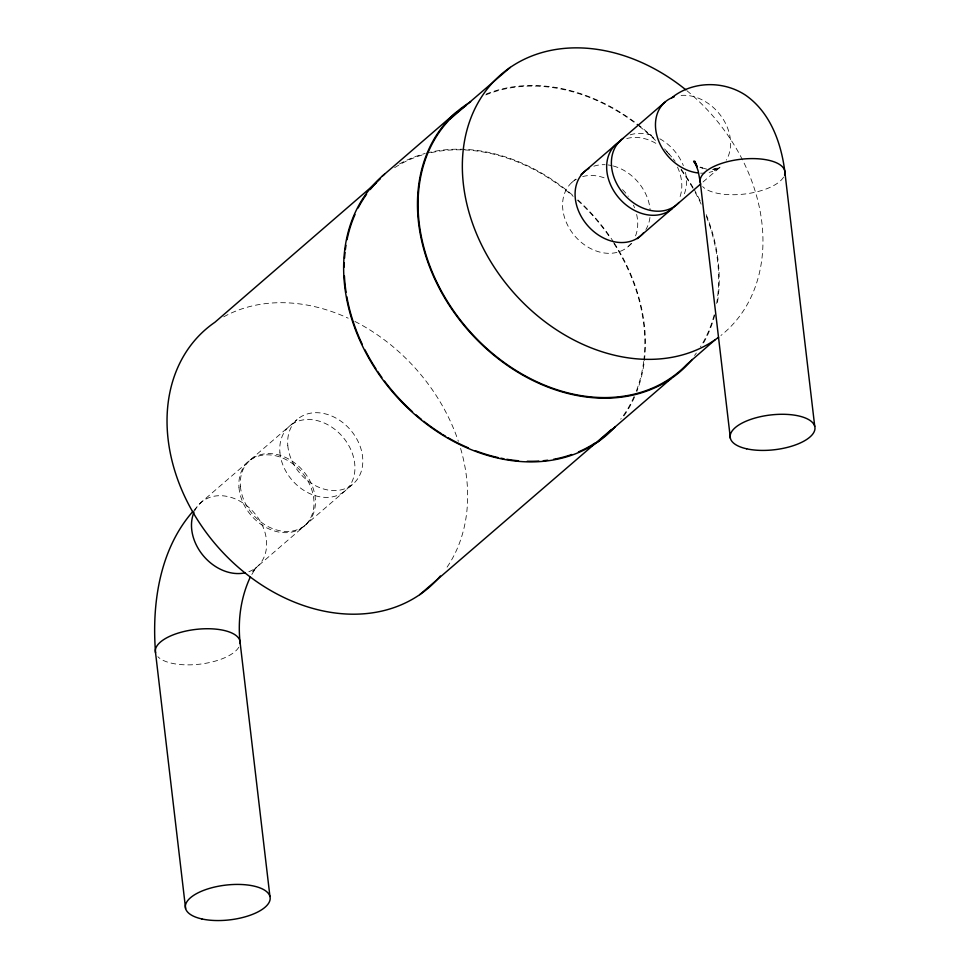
<?xml version="1.0" encoding="UTF-8"?>
<svg xmlns="http://www.w3.org/2000/svg" width="969" height="969" viewBox="0 0 969 969"><rect width="100%" height="100%" fill="white"/><g stroke="black" fill="none" stroke-linecap="round" stroke-linejoin="round"><path stroke-width="0.73" stroke-dasharray="4.84 3.63" d="M251.843 574.46L256.058 567.434L251.71 572.776L257.197 566.708L353.37 483.713M193.897 510.336L200.922 502.56L297.108 419.565M572.025 182.317L577.694 177.424M628.287 246.465L631.691 243.534M703.009 181.99L721.166 166.317A42.66 33.285 49.2 0 1 709.151 172.409M714.395 170.665L719.531 167.419L711.113 169.914L715.861 169.054L712.833 169.09M706.789 169.151L699.255 167.128L702.501 168.121L698.685 165.832M631.085 243.57A42.66 33.285 49.2 0 1 574.678 235.818A42.66 33.285 49.2 0 1 576.385 179.192M582.684 176.576A42.66 33.285 49.2 0 1 604.668 178.005M622.534 189.621A42.66 33.285 49.2 0 1 628.275 196.344M633.423 205.125A42.66 33.285 49.2 0 1 634.55 207.741M636.633 214.44A42.66 33.285 49.2 0 1 635.289 236.557M630.153 134.873A42.66 33.285 49.2 0 1 653.481 135.89M659.828 138.809A42.66 33.285 49.2 0 1 683.351 165.626M685.434 172.325A42.66 33.285 49.2 0 1 684.102 194.442M223.718 316.815A170.665 133.153 49.2 0 1 348.198 318.195M354.872 321.429A170.665 133.153 49.2 0 1 458.361 441.307M460.59 448.405A170.665 133.153 49.2 0 1 445.801 568.985M686.791 90.614A170.665 133.153 49.2 0 1 720.936 335.48M593.852 166.196A42.66 33.285 49.2 0 1 605.128 164.706M608.108 164.96A42.66 33.285 49.2 0 1 611.984 165.663M613.292 165.99A42.66 33.285 49.2 0 1 650.138 210.358M649.957 217.468A42.66 33.285 49.2 0 1 645.923 229.471M394.625 167.673A170.665 133.153 49.2 0 1 424.107 154.422M431.144 152.654A170.665 133.153 49.2 0 1 573.188 196.356M577.621 200.304A170.665 133.153 49.2 0 1 610.603 238.471M613.874 243.425A170.665 133.153 49.2 0 1 643.852 360.08M643.67 361.51A170.665 133.153 49.2 0 1 636.245 391.27M634.029 396.636A170.665 133.153 49.2 0 1 620.705 419.177M485.735 94.938A170.665 133.153 49.2 0 1 637.905 125.171M639.068 126.079A170.665 133.153 49.2 0 1 656.837 141.704M681.025 169.89A170.665 133.153 49.2 0 1 693.053 188.543M695.197 192.383A170.665 133.153 49.2 0 1 701.144 204.144M706.353 216.341A170.665 133.153 49.2 0 1 716.648 303.467M714.165 314.937A170.665 133.153 49.2 0 1 700.49 346.854M696.336 353.043A170.665 133.153 49.2 0 1 694.531 355.466M399.398 164.015A171.319 133.661 49.2 0 1 425.234 153.453M426.651 153.078A171.319 133.661 49.2 0 1 572.849 195.375M577.936 199.905A171.319 133.661 49.2 0 1 613.958 242.601M614.334 243.183A171.319 133.661 49.2 0 1 636.79 391.609M634.562 396.987A171.319 133.661 49.2 0 1 622.098 418.414M486.268 94.017A171.319 133.661 49.2 0 1 656.328 140.505M664.516 148.887A171.319 133.661 49.2 0 1 667.471 152.145M668.44 153.247A171.319 133.661 49.2 0 1 672.341 157.814M673.285 158.977A171.319 133.661 49.2 0 1 675.163 161.302M681.195 169.248A171.319 133.661 49.2 0 1 693.538 188.349M693.901 188.991A171.319 133.661 49.2 0 1 701.556 203.781M706.256 214.658A171.319 133.661 49.2 0 1 716.975 305.114M714.807 314.901A171.319 133.661 49.2 0 1 701.859 345.86M783.582 177.097A42.66 17.49 -6.7 0 1 744.531 194.042A42.66 17.49 -6.7 0 1 702.67 186.581M704.947 173.063A42.66 33.285 49.2 0 1 700.551 173.148M681.122 95.422A42.66 33.285 49.2 0 1 721.651 116.886A42.66 33.285 49.2 0 1 726.314 160.103M626.761 138.543A42.66 33.285 49.2 0 1 657.551 144.345M666.624 151.588A42.66 33.285 49.2 0 1 669.627 154.834M677.501 167.08A42.66 33.285 49.2 0 1 678.809 199.796M238.786 647.231A42.66 17.49 -6.7 0 1 199.735 664.177A42.66 17.49 -6.7 0 1 157.874 656.716M194.49 511.196A42.66 33.285 49.2 0 1 253.975 512.553A42.66 33.285 49.2 0 1 247.87 572.049M279.884 452.16A42.66 33.285 49.2 0 0 338.702 494.88A42.66 33.285 49.2 0 0 333.445 428.31A42.66 33.285 49.2 0 0 279.884 452.16M240.409 486.22A42.66 33.285 49.2 0 0 299.215 528.941A42.66 33.285 49.2 0 0 293.958 462.383A42.66 33.285 49.2 0 0 240.409 486.22M238.98 487.455A42.66 33.285 49.2 0 0 297.786 530.176A42.66 33.285 49.2 0 0 292.529 463.618A42.66 33.285 49.2 0 0 238.98 487.455M287.781 445.34A42.66 33.285 49.2 0 0 346.587 488.061A42.66 33.285 49.2 0 0 341.342 421.503A42.66 33.285 49.2 0 0 287.781 445.34"/><path stroke-width="1.45" d="M250.426 576.797C241.099 596.638 237.805 619.034 239.912 640.8L269.939 896.482M192.892 511.438C159.522 549.459 151.685 603.905 155.549 652.803L185.588 908.486M715.049 339.828L686.706 364.562A170.665 133.153 49.2 0 1 466.695 327.825A170.665 133.153 49.2 0 1 465.956 105.621M376.178 182.826L214.948 322.229A170.665 133.153 49.2 0 0 218.606 547.8A170.665 133.153 49.2 0 0 440.374 575.986M382.246 176.152L456.072 112.44M581.097 174.493L664.904 102.169M637.372 238.628L700.744 183.94M419.734 594.663L610.591 430.236M597.316 442.288L671.142 378.576M450.004 119.114L510.251 67.394M671.674 97.821C692.472 80.911 723.516 80.548 745.561 95.18C770.064 112.222 780.966 142.189 784.708 170.665L814.735 426.348M696.42 164.233L693.61 161.181L697.014 166.656M697.086 166.426L694.664 161.133L698.177 170.98L700.345 182.669L730.384 438.351M679.003 202.473A42.66 33.285 49.2 0 1 624.048 194.357A42.66 33.285 49.2 0 1 622.91 138.543M718.61 337.273A170.665 133.153 49.2 0 1 516.429 295.751A170.665 133.153 49.2 0 1 488.679 87.198A170.665 133.153 49.2 0 1 685.664 89.681M643.586 232.79A42.66 33.285 49.2 0 1 587.178 225.038A42.66 33.285 49.2 0 1 588.886 168.412M595.681 442.603A170.665 133.153 49.2 0 1 578.445 451.905M571.807 454.485A170.665 133.153 49.2 0 1 553.602 459.294M547.751 460.202A170.665 133.153 49.2 0 1 543.306 460.711M538.812 461.062A170.665 133.153 49.2 0 1 527.233 461.256M518.524 460.772A170.665 133.153 49.2 0 1 506.823 459.282M503.88 458.761A170.665 133.153 49.2 0 1 500.925 458.18M497.969 457.538A170.665 133.153 49.2 0 1 475.282 450.682M468.415 447.908A170.665 133.153 49.2 0 1 448.211 437.806M445.583 436.268A170.665 133.153 49.2 0 1 442.966 434.693M441.743 433.93A170.665 133.153 49.2 0 1 423.816 421.309M421.515 419.48A170.665 133.153 49.2 0 1 415.858 414.744M412.528 411.789A170.665 133.153 49.2 0 1 384.487 381.083M381.859 377.498A170.665 133.153 49.2 0 1 377.619 371.393M375.984 368.91A170.665 133.153 49.2 0 1 364.938 349.809M362.358 344.564A170.665 133.153 49.2 0 1 346.805 296.611M346.09 292.299A170.665 133.153 49.2 0 1 344.419 276.02M344.225 267.056A170.665 133.153 49.2 0 1 344.31 262.635M344.54 258.251A170.665 133.153 49.2 0 1 345.037 252.461M345.376 249.59A170.665 133.153 49.2 0 1 345.994 245.327M347.011 239.743A170.665 133.153 49.2 0 1 355.017 214.464M358.142 207.96A170.665 133.153 49.2 0 1 366.548 194.333M370.219 189.549A170.665 133.153 49.2 0 1 380.454 178.647M611.827 429.34A170.665 133.153 49.2 0 1 609.695 431.423M615.388 426.554A171.319 133.661 49.2 0 1 397.569 397.629A171.319 133.661 49.2 0 1 384.536 174.214M692.181 359.451A171.319 133.661 49.2 0 1 466.913 328.866A171.319 133.661 49.2 0 1 470.643 101.818M700.345 182.669A42.66 17.49 -6.7 0 1 743.078 159.025A42.66 17.49 -6.7 0 1 784.575 174.917M697.571 172.894A42.66 33.285 49.2 0 1 657.394 137.332A42.66 33.285 49.2 0 1 674.23 96.827M672.365 208.432A42.66 33.285 49.2 0 1 617.132 195.786A42.66 33.285 49.2 0 1 620.463 141.159M155.549 652.803A42.66 17.49 -6.7 0 1 196.586 629.329A42.66 17.49 -6.7 0 1 240.094 643.61M245.169 572.8A42.66 33.285 49.2 0 1 203.587 556.061A42.66 33.285 49.2 0 1 193.921 512.468M746.639 448.804A42.66 17.49 -6.7 0 0 814.602 430.599A42.66 17.49 -6.7 0 0 756.45 417.651A42.66 17.49 -6.7 0 0 746.639 448.804M201.843 918.939A42.66 17.49 -6.7 0 0 269.806 900.734A42.66 17.49 -6.7 0 0 211.654 887.786A42.66 17.49 -6.7 0 0 201.843 918.939"/></g></svg>
